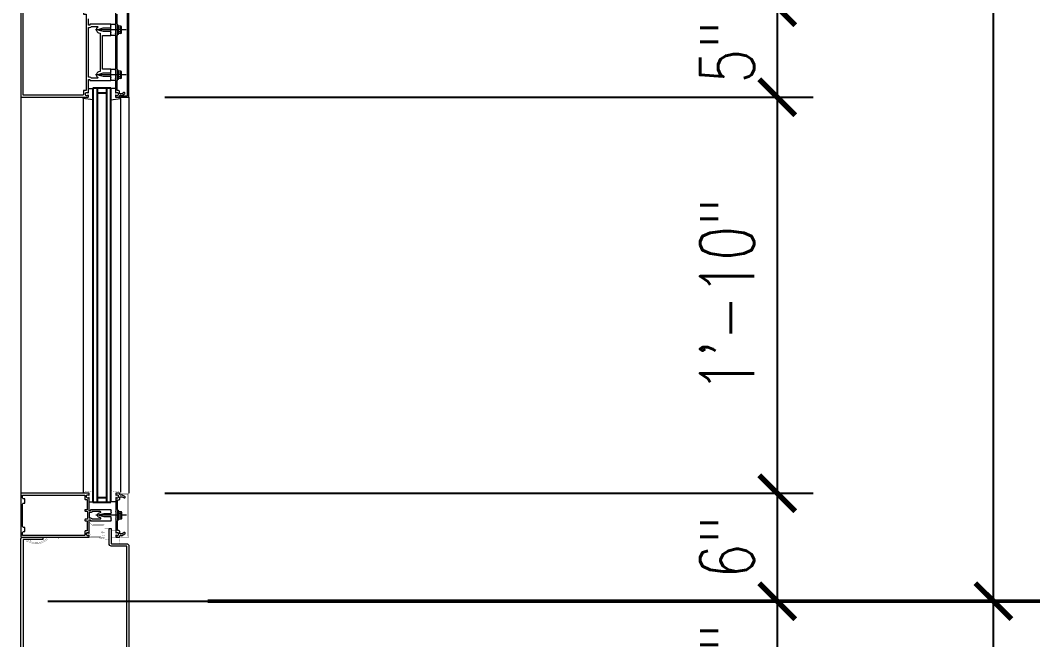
# Model space of a CAD drawing. Header units: inches. Extents: x 3850 to 5846, y -3 to 909.
# Drawn here: x 5740.9 to 5797.1, y 726.9 to 761.3 of the extents above; entities that cross this region are included whole.
import ezdxf

# ---------------------------------------------------------------- set-up
doc = ezdxf.new("R2010")
doc.units = ezdxf.units.IN
doc.header["$LTSCALE"] = 0.5
doc.header["$MEASUREMENT"] = 0
doc.layers.get('0').update_dxf_attribs({"lineweight": 18})
doc.layers.get('Defpoints').update_dxf_attribs({"color": 140, "lineweight": 18})
for name, color, linetype, lineweight in [('A-Anno-Dims', 211, 'Continuous', 18), ('A-Detl-Fine', 90, 'Continuous', 18), ('A-Detl-Medm', 31, 'Continuous', 25), ('A-Detl-Thin', 150, 'Continuous', 18), ('A-Detl-Wide', 213, 'Continuous', 50)]:
    doc.layers.add(name, color=color, linetype=linetype, lineweight=lineweight)
doc.styles.add('Arch-Dim', font='romans.shx', dxfattribs={"width": 0.75})
doc.dimstyles.new('Aec-Arch-I-96', dxfattribs={"dimscale": 96, "dimtxt": 0.09375, "dimasz": 0.0625, "dimexe": 0.0625, "dimexo": 0.0625, "dimgap": 0.03125, "dimtad": 1, "dimdec": 4, "dimzin": 3, "dimdsep": 46, "dimlunit": 4, "dimtxsty": 'Arch-Dim', "dimblk": 'ARCHTICK', "dimcen": 0.09375, "dimazin": 2, "dimtfac": 0.75, "dimtdec": 4, "dimtix": 1, "dimtmove": 2, "dimatfit": 2, "dimfxl": 1, "dimtolj": 1, "dimtzin": 0, "dimarcsym": 0})

# ---------------------------------------------------------------- blocks, each defined once
blk = doc.blocks.new('_ArchTick')
at = {"color": 0, "linetype": 'ByBlock', "const_width": 0.15}
blk.add_lwpolyline([(-0.5, -0.5), (0.5, 0.5)], dxfattribs=at)
blk = doc.blocks.new('*D239')
at = {"layer": 'A-Anno-Dims', "color": 0, "lineweight": -2, "transparency": 16777216}
for p, q in [((5748.92, 729.004), (5796.92, 729.004)), ((5794.92, 569.004), (5794.92, 729.004)), ((5748.92, 569.004), (5796.92, 569.004))]:
    blk.add_line(p, q, dxfattribs=at)
at = {"layer": 'Defpoints', "color": 0, "transparency": 16777216}
for p in [(5746.92, 729.004), (5794.92, 729.004), (5746.92, 569.004)]:
    blk.add_point(p, dxfattribs=at)
at = {"layer": 'A-Anno-Dims', "color": 0, "lineweight": -2, "transparency": 16777216, "xscale": 2, "yscale": 2, "zscale": 2}
for p, rotation in [((5794.92, 729.004), 90), ((5794.92, 569.004), 270)]:
    blk.add_blockref('_ArchTick', p, dxfattribs=dict(at, rotation=rotation))
at = {"layer": 'A-Anno-Dims', "color": 0, "transparency": 16777216, "insert": (5792.135, 649.004), "char_height": 3, "attachment_point": 5, "rotation": 90, "style": 'Arch-Dim'}
blk.add_mtext('\\A1;13\'-4"', dxfattribs=at)
blk = doc.blocks.new('*D240')
at = {"layer": 'A-Anno-Dims', "color": 0, "lineweight": -2, "transparency": 16777216}
for p, q in [((5748.92, 810.25), (5796.92, 810.25)), ((5794.92, 729.004), (5794.92, 810.25)), ((5748.92, 729.004), (5796.92, 729.004))]:
    blk.add_line(p, q, dxfattribs=at)
at = {"layer": 'Defpoints', "color": 0, "transparency": 16777216}
for p in [(5746.92, 810.25), (5794.92, 810.25), (5746.92, 729.004)]:
    blk.add_point(p, dxfattribs=at)
at = {"layer": 'A-Anno-Dims', "color": 0, "lineweight": -2, "transparency": 16777216, "xscale": 2, "yscale": 2, "zscale": 2}
for p, rotation in [((5794.92, 810.25), 90), ((5794.92, 729.004), 270)]:
    blk.add_blockref('_ArchTick', p, dxfattribs=dict(at, rotation=rotation))
at = {"layer": 'A-Anno-Dims', "color": 0, "transparency": 16777216, "insert": (5791.295, 769.627), "char_height": 3, "attachment_point": 5, "rotation": 90, "style": 'Arch-Dim'}
blk.add_mtext('\\A1;6\'-9{\\H0.750000x;\\S1/4;}"', dxfattribs=at)
blk = doc.blocks.new('*D241')
at = {"layer": 'A-Anno-Dims', "color": 0, "lineweight": -2, "transparency": 16777216}
for p, q in [((5748.92, 810.25), (5808.921, 810.25)), ((5806.921, 57), (5806.921, 810.25)), ((5748.92, 57), (5808.921, 57))]:
    blk.add_line(p, q, dxfattribs=at)
at = {"layer": 'Defpoints', "color": 0, "transparency": 16777216}
for p in [(5746.92, 810.25), (5806.921, 810.25), (5746.92, 57)]:
    blk.add_point(p, dxfattribs=at)
at = {"layer": 'A-Anno-Dims', "color": 0, "lineweight": -2, "transparency": 16777216, "xscale": 2, "yscale": 2, "zscale": 2}
for p, rotation in [((5806.921, 810.25), 90), ((5806.921, 57), 270)]:
    blk.add_blockref('_ArchTick', p, dxfattribs=dict(at, rotation=rotation))
at = {"layer": 'A-Anno-Dims', "color": 0, "transparency": 16777216, "insert": (5803.296, 433.625), "char_height": 3, "attachment_point": 5, "rotation": 90, "style": 'Arch-Dim'}
blk.add_mtext('\\A1;62\'-9{\\H0.750000x;\\S1/4;}"', dxfattribs=at)
blk = doc.blocks.new('*D243')
at = {"layer": 'A-Detl-Wide', "color": 0, "lineweight": -2, "transparency": 16777216}
for p, q in [((5748.92, 798.25), (5784.92, 798.25)), ((5782.92, 798.25), (5782.92, 762)), ((5748.92, 762), (5784.92, 762))]:
    blk.add_line(p, q, dxfattribs=at)
at = {"layer": 'Defpoints', "color": 0, "transparency": 16777216}
for p in [(5746.92, 798.25), (5746.92, 762), (5782.92, 762)]:
    blk.add_point(p, dxfattribs=at)
at = {"layer": 'A-Detl-Wide', "color": 0, "lineweight": -2, "transparency": 16777216, "xscale": 2, "yscale": 2, "zscale": 2}
for p, rotation in [((5782.92, 798.25), 90), ((5782.92, 762), 270)]:
    blk.add_blockref('_ArchTick', p, dxfattribs=dict(at, rotation=rotation))
at = {"layer": 'A-Detl-Wide', "color": 0, "transparency": 16777216, "insert": (5779.295, 780.125), "char_height": 3, "attachment_point": 5, "rotation": 90, "style": 'Arch-Dim'}
blk.add_mtext('\\A1;3\'-0{\\H0.750000x;\\S1/4;}"', dxfattribs=at)
blk = doc.blocks.new('*D244')
at = {"layer": 'A-Detl-Wide', "color": 0, "lineweight": -2, "transparency": 16777216}
for p, q in [((5782.92, 762), (5782.92, 764)), ((5748.92, 762), (5784.92, 762)), ((5782.92, 762), (5782.92, 757)), ((5748.92, 757), (5784.92, 757)), ((5782.92, 757), (5782.92, 755))]:
    blk.add_line(p, q, dxfattribs=at)
at = {"layer": 'Defpoints', "color": 0, "transparency": 16777216}
for p in [(5746.92, 762), (5746.92, 757), (5782.92, 757)]:
    blk.add_point(p, dxfattribs=at)
at = {"layer": 'A-Detl-Wide', "color": 0, "lineweight": -2, "transparency": 16777216, "xscale": 2, "yscale": 2, "zscale": 2}
for p, rotation in [((5782.92, 762), 270), ((5782.92, 757), 90)]:
    blk.add_blockref('_ArchTick', p, dxfattribs=dict(at, rotation=rotation))
at = {"layer": 'A-Detl-Wide', "color": 0, "transparency": 16777216, "insert": (5780.134, 759.5), "char_height": 3, "attachment_point": 5, "rotation": 90, "style": 'Arch-Dim'}
blk.add_mtext('\\A1;5"', dxfattribs=at)
blk = doc.blocks.new('*D245')
at = {"layer": 'A-Detl-Wide', "color": 0, "lineweight": -2, "transparency": 16777216}
for p, q in [((5748.92, 757), (5784.92, 757)), ((5782.92, 757), (5782.92, 735)), ((5748.92, 735), (5784.92, 735))]:
    blk.add_line(p, q, dxfattribs=at)
at = {"layer": 'Defpoints', "color": 0, "transparency": 16777216}
for p in [(5746.92, 757), (5746.92, 735), (5782.92, 735)]:
    blk.add_point(p, dxfattribs=at)
at = {"layer": 'A-Detl-Wide', "color": 0, "lineweight": -2, "transparency": 16777216, "xscale": 2, "yscale": 2, "zscale": 2}
for p, rotation in [((5782.92, 757), 90), ((5782.92, 735), 270)]:
    blk.add_blockref('_ArchTick', p, dxfattribs=dict(at, rotation=rotation))
at = {"layer": 'A-Detl-Wide', "color": 0, "transparency": 16777216, "insert": (5780.134, 746), "char_height": 3, "attachment_point": 5, "rotation": 90, "style": 'Arch-Dim'}
blk.add_mtext('\\A1;1\'-10"', dxfattribs=at)
blk = doc.blocks.new('*D246')
at = {"layer": 'A-Detl-Wide', "color": 0, "lineweight": -2, "transparency": 16777216}
for p, q in [((5748.92, 735), (5784.92, 735)), ((5782.92, 735), (5782.92, 729.003)), ((5742.419, 729.003), (5784.92, 729.003))]:
    blk.add_line(p, q, dxfattribs=at)
at = {"layer": 'Defpoints', "color": 0, "transparency": 16777216}
for p in [(5746.92, 735), (5740.419, 729.003), (5782.92, 729.003)]:
    blk.add_point(p, dxfattribs=at)
at = {"layer": 'A-Detl-Wide', "color": 0, "lineweight": -2, "transparency": 16777216, "xscale": 2, "yscale": 2, "zscale": 2}
for p, rotation in [((5782.92, 735), 90), ((5782.92, 729.003), 270)]:
    blk.add_blockref('_ArchTick', p, dxfattribs=dict(at, rotation=rotation))
at = {"layer": 'A-Detl-Wide', "color": 0, "transparency": 16777216, "insert": (5780.134, 732.001), "char_height": 3, "attachment_point": 5, "rotation": 90, "style": 'Arch-Dim'}
blk.add_mtext('\\A1;6"', dxfattribs=at)
blk = doc.blocks.new('*D247')
at = {"layer": 'A-Detl-Wide', "color": 0, "lineweight": -2, "transparency": 16777216}
for p, q in [((5742.419, 729.003), (5784.92, 729.003)), ((5782.92, 729.003), (5782.92, 723)), ((5748.92, 723), (5784.92, 723))]:
    blk.add_line(p, q, dxfattribs=at)
at = {"layer": 'Defpoints', "color": 0, "transparency": 16777216}
for p in [(5740.419, 729.003), (5746.92, 723), (5782.92, 723)]:
    blk.add_point(p, dxfattribs=at)
at = {"layer": 'A-Detl-Wide', "color": 0, "lineweight": -2, "transparency": 16777216, "xscale": 2, "yscale": 2, "zscale": 2}
for p, rotation in [((5782.92, 729.003), 90), ((5782.92, 723), 270)]:
    blk.add_blockref('_ArchTick', p, dxfattribs=dict(at, rotation=rotation))
at = {"layer": 'A-Detl-Wide', "color": 0, "transparency": 16777216, "insert": (5780.134, 726.001), "char_height": 3, "attachment_point": 5, "rotation": 90, "style": 'Arch-Dim'}
blk.add_mtext('\\A1;6"', dxfattribs=at)

msp = doc.modelspace()

# ---------------------------------------------------------------- linework, layer by layer
at = {"layer": 'A-Detl-Fine'}
for p, q in [((5746.76437, 760.74998), (5745.07056, 760.74998)), ((5746.33865, 760.99317), (5746.29865, 760.99317)), ((5746.29865, 760.49317), (5746.29865, 760.99317)), ((5746.33865, 760.49317), (5746.33865, 760.99317)), ((5746.47833, 760.94609), (5746.33865, 760.94609)), ((5746.47833, 760.84463), (5746.33865, 760.84463)), ((5746.48226, 760.55658), (5746.48226, 760.92977)), ((5746.50096, 760.92977), (5746.48226, 760.92977)), ((5746.51326, 760.59099), (5746.51326, 760.89536)), ((5746.33865, 760.49317), (5746.29865, 760.49317)), ((5746.47833, 760.64171), (5746.33865, 760.64171)), ((5746.47833, 760.54026), (5746.33865, 760.54026)), ((5746.50096, 760.55658), (5746.48226, 760.55658)), ((5746.33865, 758.49317), (5746.29865, 758.49317)), ((5746.29865, 757.99317), (5746.29865, 758.49317)), ((5746.33865, 757.99317), (5746.33865, 758.49317)), ((5746.47833, 758.44609), (5746.33865, 758.44609)), ((5746.50096, 758.42977), (5746.48226, 758.42977)), ((5746.48226, 758.05658), (5746.48226, 758.42977)), ((5746.76437, 758.24998), (5745.07056, 758.24998)), ((5746.33865, 757.99317), (5746.29865, 757.99317)), ((5746.47833, 758.34463), (5746.33865, 758.34463)), ((5746.47833, 758.14171), (5746.33865, 758.14171)), ((5746.47833, 758.04026), (5746.33865, 758.04026)), ((5746.50096, 758.05658), (5746.48226, 758.05658)), ((5746.51326, 758.09099), (5746.51326, 758.39536)), ((5744.67011, 757.47959), (5744.92011, 757.47959)), ((5746.16962, 757.47959), (5745.91962, 757.47959)), ((5744.38011, 756.93959), (5744.38011, 735.05899)), ((5746.45962, 756.93959), (5746.45962, 735.06047)), ((5744.72135, 734.53128), (5744.91986, 734.53128)), ((5746.18671, 734.53128), (5745.94239, 734.53128)), ((5746.78144, 733.77846), (5745.08763, 733.77846)), ((5746.35572, 734.02164), (5746.31572, 734.02164)), ((5746.31572, 733.52164), (5746.31572, 734.02164)), ((5746.35572, 733.52164), (5746.35572, 734.02164)), ((5746.4954, 733.97456), (5746.35572, 733.97456)), ((5746.4954, 733.87311), (5746.35572, 733.87311)), ((5746.49933, 733.58505), (5746.49933, 733.95824)), ((5746.51803, 733.95824), (5746.49933, 733.95824)), ((5746.53033, 733.61946), (5746.53033, 733.92384)), ((5746.35572, 733.52164), (5746.31572, 733.52164)), ((5746.4954, 733.67019), (5746.35572, 733.67019)), ((5746.4954, 733.56873), (5746.35572, 733.56873)), ((5746.51803, 733.58505), (5746.49933, 733.58505))]:
    msp.add_line(p, q, dxfattribs=at)
for points in [[(5746.16986, 760.43698), (5745.91986, 760.43698), (5745.91986, 761.06298), (5746.16986, 761.06298)], [(5746.16986, 757.93698), (5745.91986, 757.93698), (5745.91986, 758.56298), (5746.16986, 758.56298)]]:
    msp.add_lwpolyline(points, close=True, dxfattribs=at)
for points in [[(5744.92011, 756.86306), (5744.38011, 756.93959), (5744.38011, 756.99959), (5744.49574, 756.99959)], [(5745.91962, 756.86306), (5746.45962, 756.93959), (5746.45962, 756.99959), (5746.34399, 756.99959)]]:
    msp.add_lwpolyline(points, dxfattribs=at)
at = {"layer": 'A-Detl-Fine', "const_width": 0.01111}
for points in [[(5744.92011, 735.13377), (5744.3924, 735.05899)], [(5744.3924, 735.05899), (5744.3924, 735.00035)], [(5744.3924, 735.00035), (5744.50539, 735.00035)], [(5745.93191, 735.13525), (5746.45962, 735.06047)], [(5746.45962, 735.00184), (5746.34662, 735.00184)], [(5746.45962, 735.06047), (5746.45962, 735.00184)], [(5745.94264, 734.08433), (5746.18693, 734.08433)], [(5746.18693, 733.47259), (5745.94264, 733.47259)], [(5742.04939, 732.55692), (5742.03412, 732.55278), (5742.02325, 732.5419), (5742.01911, 732.52664)], [(5742.04939, 732.55692), (5742.99631, 732.55692)], [(5742.99631, 732.55692), (5742.99631, 732.45921)], [(5745.29302, 732.55655), (5745.40601, 732.55655)], [(5745.29302, 732.49791), (5745.29302, 732.55655)], [(5745.57641, 733.02561), (5745.82072, 733.02561)], [(5746.18718, 732.9091), (5745.94286, 732.9091)], [(5745.94286, 732.55731), (5746.18718, 732.55731)], [(5746.40817, 732.56448), (5746.39445, 732.50333), (5746.38622, 732.44097), (5746.38348, 732.378)], [(5741.24327, 732.3695), (5741.23186, 732.36332), (5741.22418, 732.35311), (5741.22137, 732.34038)], [(5741.22137, 732.34038), (5741.22552, 732.32511), (5741.2364, 732.31423), (5741.25167, 732.31008)], [(5741.24326, 732.3695), (5741.50824, 732.43529)], [(5741.25167, 732.31008), (5741.25375, 732.31016), (5741.25584, 732.31037), (5741.25783, 732.31068)], [(5741.33079, 732.3288), (5741.25786, 732.31072)], [(5741.3306, 732.32888), (5741.39029, 732.29255), (5741.45328, 732.26089), (5741.51898, 732.23422), (5741.58675, 732.2129), (5741.65599, 732.19725), (5741.72606, 732.18762), (5741.79636, 732.18433)], [(5741.42145, 732.34311), (5741.49043, 732.3089), (5741.56413, 732.28155), (5741.64083, 732.26148), (5741.71881, 732.24913), (5741.79636, 732.24491)], [(5741.51658, 732.41828), (5741.42239, 732.34302)], [(5741.51076, 732.43562), (5741.50992, 732.43558), (5741.50906, 732.43546), (5741.50824, 732.43529)], [(5741.52039, 732.42599), (5741.51908, 732.43085), (5741.51562, 732.43431), (5741.51076, 732.43562)], [(5741.5166, 732.41832), (5741.51864, 732.42044), (5741.51994, 732.42306), (5741.52039, 732.42599)], [(5741.79636, 732.24491), (5741.86039, 732.24774), (5741.92371, 732.25608), (5741.98596, 732.26974), (5742.04678, 732.28852), (5742.10581, 732.31224), (5742.1627, 732.34068), (5742.21709, 732.37366), (5742.26862, 732.41098), (5742.31694, 732.45243), (5742.36169, 732.49783)], [(5741.79636, 732.18433), (5741.85937, 732.18693), (5741.92203, 732.19459), (5741.98395, 732.20714), (5742.0448, 732.22437), (5742.10419, 732.24611), (5742.16177, 732.27217), (5742.21718, 732.30235), (5742.27006, 732.33647), (5742.32005, 732.37434), (5742.36677, 732.41577), (5742.40988, 732.46057)], [(5742.01909, 732.49634), (5742.01909, 732.52664)], [(5742.3619, 732.49634), (5742.01909, 732.49634)], [(5742.99631, 732.45921), (5742.40997, 732.45921)], [(5745.82072, 732.42313), (5745.29302, 732.49791)], [(5746.38348, 732.378), (5746.38622, 732.31503), (5746.39445, 732.25266), (5746.40817, 732.19152)]]:
    msp.add_lwpolyline(points, dxfattribs=at)
at = {"layer": 'A-Detl-Fine'}
for centre, radius, start, end in [((5746.45895, 760.89536), 0.05431, 290.9107, 69.0893), ((5746.34841, 760.74317), 0.16485, 322.0123, 37.9877), ((5746.45895, 760.59099), 0.05431, 290.9107, 69.0893), ((5746.45895, 758.39536), 0.05431, 290.9107, 69.0893), ((5746.34841, 758.24317), 0.16485, 322.0123, 37.9877), ((5746.45895, 758.09099), 0.05431, 290.9107, 69.0893), ((5746.47602, 733.92384), 0.05431, 290.9107, 69.0893), ((5746.36548, 733.77164), 0.16485, 322.0123, 37.9877), ((5746.47602, 733.61946), 0.05431, 290.9107, 69.0893)]:
    msp.add_arc(centre, radius, start, end, dxfattribs=at)
at = {"layer": 'A-Detl-Medm', "linetype": 'Continuous'}
for p, q in [((5744.91986, 757.49998), (5744.91986, 734.51137)), ((5745.16986, 757.49998), (5744.91986, 757.49998)), ((5745.66986, 757.49998), (5745.16986, 757.49998)), ((5745.16986, 734.51137), (5745.16986, 757.49998)), ((5745.66986, 757.49998), (5745.66986, 734.51137)), ((5745.91986, 757.49998), (5745.66986, 757.49998)), ((5745.91986, 734.51137), (5745.91986, 757.49998)), ((5745.16986, 757.24998), (5745.66986, 757.24998)), ((5744.91986, 734.51137), (5745.91986, 734.51137)), ((5745.16986, 734.75566), (5745.66986, 734.75566))]:
    msp.add_line(p, q, dxfattribs=at)
at = {"layer": 'A-Detl-Thin'}
for p, q in [((5740.91986, 756.99998), (5740.91971, 734.99998)), ((5746.91986, 756.99998), (5746.91986, 734.99998)), ((5744.70157, 734.99998), (5740.91971, 734.99998)), ((5740.91971, 734.99998), (5740.91971, 732.55692)), ((5741.01744, 734.7459), (5741.01744, 734.90225)), ((5741.01744, 734.90225), (5744.4475, 734.90225)), ((5744.4475, 734.90225), (5744.4475, 734.90223)), ((5744.4475, 734.90223), (5744.46229, 734.89822)), ((5744.46229, 734.89822), (5744.47279, 734.88771)), ((5744.47279, 734.88771), (5744.47679, 734.87294)), ((5744.47679, 734.87294), (5744.47681, 734.87294)), ((5744.47681, 734.87294), (5744.47681, 734.67261)), ((5744.57453, 734.78108), (5744.57453, 734.86706)), ((5744.57453, 734.86706), (5744.57455, 734.86706)), ((5744.57455, 734.86706), (5744.58123, 734.89171)), ((5744.58123, 734.89171), (5744.59874, 734.90922)), ((5744.59874, 734.90922), (5744.62339, 734.9159)), ((5744.62339, 734.9159), (5744.62339, 734.91594)), ((5744.62339, 734.91594), (5744.63366, 734.91594)), ((5744.63366, 734.91594), (5744.63368, 734.91592)), ((5744.63368, 734.91592), (5744.6566, 734.91287)), ((5744.6566, 734.91287), (5744.67776, 734.90405)), ((5744.67776, 734.90405), (5744.69607, 734.88994)), ((5744.69607, 734.88994), (5744.69607, 734.89)), ((5744.69607, 734.89), (5744.70665, 734.88564)), ((5744.70157, 734.99994), (5744.70157, 734.99998)), ((5744.71142, 734.99728), (5744.70157, 734.99994)), ((5744.70665, 734.88564), (5744.71665, 734.88976)), ((5744.71843, 734.99028), (5744.71142, 734.99728)), ((5744.71665, 734.88976), (5744.72108, 734.9003)), ((5744.72108, 734.98043), (5744.71843, 734.99028)), ((5744.72112, 734.98043), (5744.72108, 734.98043)), ((5744.72108, 734.9003), (5744.72112, 734.9003)), ((5744.72112, 734.9003), (5744.72112, 734.98043)), ((5741.01746, 734.7459), (5741.01744, 734.7459)), ((5741.01744, 733.15791), (5741.01744, 734.39899)), ((5741.01744, 734.39899), (5741.01748, 734.39899)), ((5741.02548, 734.71633), (5741.01746, 734.7459)), ((5741.01748, 734.39899), (5741.02549, 734.42856)), ((5741.04651, 734.69531), (5741.02548, 734.71633)), ((5741.02549, 734.42856), (5741.04651, 734.44958)), ((5741.07608, 734.6873), (5741.04651, 734.69531)), ((5741.04651, 734.44958), (5741.07608, 734.45759)), ((5741.07608, 734.68726), (5741.07608, 734.6873)), ((5741.13471, 734.68726), (5741.07608, 734.68726)), ((5741.07608, 734.45759), (5741.07608, 734.45761)), ((5741.07608, 734.45761), (5741.13471, 734.45761)), ((5741.13471, 734.45761), (5741.13471, 734.68726)), ((5744.47681, 734.67261), (5744.47682, 734.67261)), ((5744.47682, 734.67261), (5744.47949, 734.66276)), ((5744.47949, 734.66276), (5744.4865, 734.65576)), ((5744.4865, 734.65576), (5744.49635, 734.65309)), ((5744.49635, 734.65309), (5744.49635, 734.65307)), ((5744.49635, 734.65307), (5744.59896, 734.65307)), ((5744.57455, 734.78108), (5744.57453, 734.78108)), ((5744.58123, 734.75644), (5744.57455, 734.78108)), ((5744.59874, 734.73892), (5744.58123, 734.75644)), ((5744.62339, 734.73224), (5744.59874, 734.73892)), ((5744.59896, 734.65307), (5744.59896, 734.08433)), ((5744.62339, 734.73222), (5744.62339, 734.73224)), ((5744.63366, 734.73222), (5744.62339, 734.73222)), ((5744.65656, 734.73528), (5744.63366, 734.73224)), ((5744.63366, 734.73224), (5744.63366, 734.73222)), ((5744.67772, 734.74408), (5744.65656, 734.73528)), ((5744.69604, 734.75818), (5744.67772, 734.74408)), ((5744.69607, 734.75815), (5744.69604, 734.75818)), ((5744.70665, 734.76251), (5744.69607, 734.75815)), ((5744.70646, 734.38921), (5744.72112, 734.40387)), ((5744.72112, 734.37456), (5744.70646, 734.38921)), ((5744.71665, 734.75838), (5744.70665, 734.76251)), ((5744.72108, 734.74784), (5744.71665, 734.75838)), ((5744.72112, 734.74784), (5744.72108, 734.74784)), ((5744.72112, 734.40387), (5744.72112, 734.74784)), ((5744.72112, 734.03545), (5744.72112, 734.37456)), ((5744.47682, 734.06478), (5744.47681, 734.06478)), ((5744.47681, 734.06478), (5744.47681, 734.02569)), ((5744.47681, 734.02569), (5744.47682, 734.02569)), ((5744.47949, 734.07463), (5744.47682, 734.06478)), ((5744.47682, 734.02569), (5744.47949, 734.01584)), ((5744.4865, 734.08164), (5744.47949, 734.07463)), ((5744.47949, 734.01584), (5744.4865, 734.00883)), ((5744.49635, 734.08431), (5744.4865, 734.08164)), ((5744.4865, 734.00883), (5744.49635, 734.00616)), ((5744.59896, 734.08433), (5744.49635, 734.08433)), ((5744.49635, 734.08433), (5744.49635, 734.08431)), ((5744.49635, 734.00616), (5744.49635, 734.00614)), ((5744.49635, 734.00614), (5744.62339, 734.00614)), ((5744.62339, 734.00614), (5744.62339, 733.55075)), ((5744.72246, 734.03053), (5744.72112, 734.03545)), ((5744.78561, 733.92796), (5744.72112, 733.92796)), ((5744.72112, 733.92796), (5744.72112, 733.62894)), ((5744.72596, 734.02703), (5744.72246, 734.03053)), ((5744.73088, 734.02569), (5744.72596, 734.02703)), ((5744.78561, 734.02569), (5744.73088, 734.02569)), ((5744.82427, 733.93519), (5744.78559, 733.92798)), ((5744.78559, 733.92798), (5744.78561, 733.92796)), ((5744.79053, 734.02704), (5744.78561, 734.02571)), ((5744.78561, 734.02571), (5744.78561, 734.02569)), ((5744.79403, 734.03053), (5744.79053, 734.02704)), ((5744.79536, 734.03545), (5744.79403, 734.03053)), ((5744.79538, 734.03545), (5744.79536, 734.03545)), ((5744.79539, 734.07455), (5744.79538, 734.07455)), ((5744.79538, 734.07455), (5744.79538, 734.03545)), ((5744.79673, 734.07947), (5744.79539, 734.07455)), ((5744.80023, 734.08298), (5744.79673, 734.07947)), ((5744.80516, 734.08431), (5744.80023, 734.08298)), ((5745.94264, 734.08433), (5744.80516, 734.08433)), ((5744.80516, 734.08433), (5744.80516, 734.08431)), ((5744.85731, 733.9554), (5744.82427, 733.93519)), ((5744.88134, 733.98658), (5744.85731, 733.9554)), ((5744.88136, 733.9866), (5744.88134, 733.98658)), ((5745.3343, 733.9866), (5744.88136, 733.9866)), ((5745.18255, 733.80329), (5745.19946, 733.85018)), ((5745.18255, 733.75362), (5745.18255, 733.80329)), ((5745.19946, 733.70673), (5745.18255, 733.75362)), ((5745.19946, 733.85018), (5745.23328, 733.88875)), ((5745.23328, 733.66817), (5745.19946, 733.70673)), ((5745.23328, 733.88875), (5745.284, 733.91344)), ((5745.28161, 733.79552), (5745.30929, 733.81905)), ((5745.28161, 733.7614), (5745.28161, 733.79552)), ((5745.30929, 733.73787), (5745.28161, 733.7614)), ((5745.28399, 733.91344), (5745.34188, 733.92897)), ((5745.284, 733.91344), (5745.28399, 733.91344)), ((5745.30929, 733.81906), (5745.52243, 733.87617)), ((5745.30929, 733.81905), (5745.30929, 733.81906)), ((5745.30929, 733.73783), (5745.30929, 733.73787)), ((5745.52243, 733.68073), (5745.30929, 733.73783)), ((5745.3343, 733.98658), (5745.3343, 733.9866)), ((5745.35885, 733.97362), (5745.3343, 733.98658)), ((5745.34188, 733.92899), (5745.36224, 733.94785)), ((5745.34188, 733.92897), (5745.34188, 733.92899)), ((5745.36224, 733.94785), (5745.35885, 733.97362)), ((5745.52243, 733.87617), (5745.94264, 733.87617)), ((5745.94264, 733.68073), (5745.52243, 733.68073)), ((5745.94264, 734.04524), (5745.94264, 734.08433)), ((5745.9573, 734.03057), (5745.94264, 734.04524)), ((5745.94264, 734.01591), (5745.9573, 734.03057)), ((5745.94264, 733.94457), (5745.94264, 734.01591)), ((5745.9573, 733.92993), (5745.94264, 733.94457)), ((5745.94264, 733.91526), (5745.9573, 733.92993)), ((5745.94264, 733.87617), (5745.94264, 733.91526)), ((5745.94264, 733.64164), (5745.94264, 733.68073)), ((5741.01746, 733.15791), (5741.01744, 733.15791)), ((5741.02548, 733.12834), (5741.01746, 733.15791)), ((5741.04651, 733.10732), (5741.02548, 733.12834)), ((5744.47682, 733.5312), (5744.47681, 733.5312)), ((5744.47681, 733.5312), (5744.47681, 733.49213)), ((5744.47681, 733.49213), (5744.47682, 733.49213)), ((5744.47949, 733.54106), (5744.47682, 733.5312)), ((5744.47682, 733.49213), (5744.47949, 733.48228)), ((5744.4865, 733.54806), (5744.47949, 733.54106)), ((5744.47949, 733.48228), (5744.4865, 733.47527)), ((5744.49635, 733.55073), (5744.4865, 733.54806)), ((5744.4865, 733.47527), (5744.49635, 733.47261)), ((5744.62339, 733.55075), (5744.49635, 733.55075)), ((5744.49635, 733.55075), (5744.49635, 733.55073)), ((5744.49635, 733.47261), (5744.49635, 733.47259)), ((5744.49635, 733.47259), (5744.59896, 733.47259)), ((5744.59896, 733.47259), (5744.59896, 732.90385)), ((5744.70646, 733.16769), (5744.72112, 733.18235)), ((5744.72112, 733.15302), (5744.70646, 733.16769)), ((5744.72112, 733.62894), (5744.78561, 733.62894)), ((5744.72112, 733.52144), (5744.72246, 733.52636)), ((5744.72112, 733.18235), (5744.72112, 733.52144)), ((5744.72112, 732.80906), (5744.72112, 733.15302)), ((5744.72246, 733.52636), (5744.72596, 733.52986)), ((5744.72596, 733.52986), (5744.73088, 733.53119)), ((5744.73088, 733.53119), (5744.73088, 733.5312)), ((5744.73088, 733.5312), (5744.78561, 733.5312)), ((5744.78561, 733.62894), (5744.78565, 733.62892)), ((5744.78561, 733.5312), (5744.78561, 733.53119)), ((5744.78561, 733.53119), (5744.79053, 733.52986)), ((5744.78565, 733.62892), (5744.82433, 733.62169)), ((5744.79053, 733.52986), (5744.79403, 733.52636)), ((5744.79403, 733.52636), (5744.79536, 733.52144)), ((5744.79536, 733.52144), (5744.79538, 733.52144)), ((5744.79538, 733.52144), (5744.79538, 733.48235)), ((5744.79538, 733.48235), (5744.79539, 733.48235)), ((5744.79539, 733.48235), (5744.79673, 733.47743)), ((5744.79673, 733.47743), (5744.80023, 733.47392)), ((5744.80023, 733.47392), (5744.80516, 733.47259)), ((5744.80516, 733.47259), (5745.94264, 733.47259)), ((5744.82433, 733.62169), (5744.85736, 733.60145)), ((5744.85736, 733.60145), (5744.88136, 733.57026)), ((5744.88136, 733.5703), (5745.3343, 733.5703)), ((5744.88136, 733.57026), (5744.88136, 733.5703)), ((5745.284, 733.64347), (5745.23328, 733.66817)), ((5745.28399, 733.64345), (5745.284, 733.64347)), ((5745.34188, 733.62794), (5745.28399, 733.64345)), ((5745.3343, 733.57033), (5745.35885, 733.58328)), ((5745.3343, 733.5703), (5745.3343, 733.57033)), ((5745.34189, 733.62793), (5745.34188, 733.62794)), ((5745.36225, 733.60905), (5745.34189, 733.62793)), ((5745.35885, 733.58328), (5745.36225, 733.60905)), ((5745.9573, 733.62697), (5745.94264, 733.64164)), ((5745.94264, 733.61233), (5745.9573, 733.62697)), ((5745.94264, 733.54099), (5745.94264, 733.61233)), ((5745.9573, 733.52632), (5745.94264, 733.54099)), ((5745.94264, 733.51166), (5745.9573, 733.52632)), ((5745.94264, 733.47259), (5745.94264, 733.51166)), ((5740.91971, 732.55692), (5744.70157, 732.55692)), ((5741.01744, 732.65465), (5741.01744, 732.811)), ((5741.01744, 732.811), (5741.01748, 732.811)), ((5744.4475, 732.65465), (5741.01744, 732.65465)), ((5741.01748, 732.811), (5741.02549, 732.84057)), ((5741.02549, 732.84057), (5741.04651, 732.86159)), ((5741.07608, 733.09931), (5741.04651, 733.10732)), ((5741.04651, 732.86159), (5741.07608, 732.8696)), ((5741.07608, 733.09929), (5741.07608, 733.09931)), ((5741.13471, 733.09929), (5741.07608, 733.09929)), ((5741.07608, 732.8696), (5741.07608, 732.86964)), ((5741.07608, 732.86964), (5741.13471, 732.86964)), ((5741.13471, 732.86964), (5741.13471, 733.09929)), ((5744.46227, 732.65867), (5744.4475, 732.65467)), ((5744.4475, 732.65467), (5744.4475, 732.65465)), ((5744.47278, 732.66917), (5744.46227, 732.65867)), ((5744.47679, 732.68396), (5744.47278, 732.66917)), ((5744.47681, 732.68396), (5744.47679, 732.68396)), ((5744.47682, 732.8843), (5744.47681, 732.8843)), ((5744.47681, 732.8843), (5744.47681, 732.68396)), ((5744.47949, 732.89415), (5744.47682, 732.8843)), ((5744.4865, 732.90116), (5744.47949, 732.89415)), ((5744.49635, 732.90383), (5744.4865, 732.90116)), ((5744.59896, 732.90385), (5744.49635, 732.90385)), ((5744.49635, 732.90385), (5744.49635, 732.90383)), ((5744.57453, 732.68983), (5744.57453, 732.77581)), ((5744.57453, 732.77581), (5744.57455, 732.77581)), ((5744.57455, 732.68983), (5744.57453, 732.68983)), ((5744.57455, 732.77581), (5744.58123, 732.80046)), ((5744.58123, 732.66519), (5744.57455, 732.68983)), ((5744.58123, 732.80046), (5744.59874, 732.81798)), ((5744.59874, 732.64767), (5744.58123, 732.66519)), ((5744.59874, 732.81798), (5744.62339, 732.82465)), ((5744.62339, 732.641), (5744.59874, 732.64767)), ((5744.62339, 732.82465), (5744.62339, 732.82469)), ((5744.62339, 732.82469), (5744.63366, 732.82469)), ((5744.62339, 732.64096), (5744.62339, 732.641)), ((5744.63366, 732.64096), (5744.62339, 732.64096)), ((5744.63366, 732.82469), (5744.63368, 732.82465)), ((5744.65656, 732.64401), (5744.63366, 732.64098)), ((5744.63366, 732.64098), (5744.63366, 732.64096)), ((5744.63368, 732.82465), (5744.6566, 732.8216)), ((5744.67772, 732.65281), (5744.65656, 732.64401)), ((5744.6566, 732.8216), (5744.67776, 732.81279)), ((5744.69604, 732.66692), (5744.67772, 732.65281)), ((5744.67776, 732.81279), (5744.69607, 732.79867)), ((5744.69607, 732.6669), (5744.69604, 732.66692)), ((5744.69607, 732.79867), (5744.69607, 732.79875)), ((5744.69607, 732.79875), (5744.70665, 732.7944)), ((5744.70665, 732.67126), (5744.69607, 732.6669)), ((5744.70157, 732.55696), (5744.71142, 732.55961)), ((5744.70157, 732.55692), (5744.70157, 732.55696)), ((5744.70665, 732.7944), (5744.71665, 732.79852)), ((5744.71665, 732.66713), (5744.70665, 732.67126)), ((5744.71142, 732.55961), (5744.71843, 732.56662)), ((5744.71665, 732.79852), (5744.72108, 732.80906)), ((5744.72108, 732.65659), (5744.71665, 732.66713)), ((5744.71843, 732.56662), (5744.72108, 732.57647)), ((5744.72108, 732.80906), (5744.72112, 732.80906)), ((5744.72112, 732.65659), (5744.72108, 732.65659)), ((5744.72108, 732.57647), (5744.72112, 732.57647)), ((5744.72112, 732.57647), (5744.72112, 732.65659))]:
    msp.add_line(p, q, dxfattribs=at)
for points in [[(5740.91986, 761.99998), (5740.91986, 756.99998), (5744.64986, 756.99998, 0.41421356), (5744.66986, 757.01998), (5744.66986, 757.10198, 0.6693765), (5744.64422, 757.11255, -0.19977293), (5744.58037, 757.08598), (5744.56986, 757.08598, -0.41421356), (5744.51986, 757.13598), (5744.51986, 757.22398, -0.41421356), (5744.56986, 757.27398), (5744.58037, 757.27398, -0.19977293), (5744.64422, 757.24741, 0.6693765), (5744.66986, 757.25798), (5744.66986, 757.60998), (5744.65486, 757.62498), (5744.66986, 757.63998), (5744.66986, 757.98698, -0.41421356), (5744.67986, 757.99698), (5744.73586, 757.99698, -0.41421356), (5744.74586, 757.98698), (5744.74586, 757.94698, 0.41421356), (5744.75586, 757.93698), (5745.91986, 757.93698), (5745.91986, 757.97698), (5745.93486, 757.99198), (5745.91986, 758.00698), (5745.91986, 758.07998), (5745.93486, 758.09498), (5745.91986, 758.10998), (5745.91986, 758.14998), (5745.48986, 758.14998), (5745.27175, 758.20842, -0.76732699), (5745.27175, 758.29154), (5745.48986, 758.34998), (5745.91986, 758.34998), (5745.91986, 758.38998), (5745.93486, 758.40498), (5745.91986, 758.41998), (5745.91986, 758.49298), (5745.93486, 758.50798), (5745.91986, 758.52298), (5745.91986, 758.56298), (5745.45234, 758.56298), (5745.45234, 760.43698), (5745.91986, 760.43698), (5745.91986, 760.47698), (5745.93486, 760.49198), (5745.91986, 760.50698), (5745.91986, 760.57998), (5745.93486, 760.59498), (5745.91986, 760.60998), (5745.91986, 760.64998), (5745.48986, 760.64998), (5745.27175, 760.70842, -0.76732699), (5745.27175, 760.79154), (5745.48986, 760.84998), (5745.91986, 760.84998), (5745.91986, 760.88998), (5745.93486, 760.90498), (5745.91986, 760.91998), (5745.91986, 760.99298), (5745.93486, 761.00798), (5745.91986, 761.02298), (5745.91986, 761.06298), (5744.75586, 761.06298, 0.41421356), (5744.74586, 761.05298), (5744.74586, 761.01298, -0.41421356), (5744.73586, 761.00298), (5744.67986, 761.00298, -0.41421356), (5744.66986, 761.01298), (5744.66986, 761.35998)], [(5746.16986, 761.74198), (5746.16986, 760.97498), (5746.15486, 760.95998), (5746.16986, 760.94498), (5746.16986, 760.55498), (5746.15486, 760.53998), (5746.16986, 760.52498), (5746.16986, 758.47498), (5746.15486, 758.45998), (5746.16986, 758.44498), (5746.16986, 758.05498), (5746.15486, 758.03998), (5746.16986, 758.02498), (5746.16986, 757.25798, 0.6693765), (5746.1955, 757.24741, -0.19977293), (5746.25935, 757.27398), (5746.26986, 757.27398, -0.41421356), (5746.31986, 757.22398), (5746.31986, 757.13598, -0.41421356), (5746.26986, 757.08598), (5746.25935, 757.08598, -0.19977293), (5746.1955, 757.11255, 0.6693765), (5746.16986, 757.10198), (5746.16986, 757.01998, 0.41421356), (5746.18986, 756.99998), (5746.37586, 756.99998, 0.41421356), (5746.40586, 757.02998), (5746.40586, 757.06998, -0.84909046), (5746.50323, 757.08598), (5746.68586, 757.19142, 1), (5746.64586, 757.2607), (5746.54069, 757.19998), (5746.40586, 757.19998), (5746.40586, 757.31398, 0.41421356), (5746.34586, 757.37398), (5746.26986, 757.37398), (5746.26986, 757.92498), (5746.29486, 757.94998), (5746.29486, 758.23498), (5746.27986, 758.24998), (5746.29486, 758.26498), (5746.29486, 758.54998), (5746.26986, 758.57498), (5746.26986, 760.42498), (5746.29486, 760.44998), (5746.29486, 760.73498), (5746.27986, 760.74998), (5746.29486, 760.76498), (5746.29486, 761.04998), (5746.26986, 761.07498), (5746.26986, 761.62598)]]:
    msp.add_lwpolyline(points, format="xyb", dxfattribs=at)
for points in [[(5744.41486, 757.37998, 0.41421356), (5744.39486, 757.35998), (5744.39486, 757.15498, -0.41421356), (5744.36486, 757.12498), (5741.04486, 757.12498), (5741.04486, 761.87498), (5744.36486, 761.87498, -0.41421356), (5744.39486, 761.84498), (5744.39486, 761.63998, 0.41421356), (5744.41486, 761.61998), (5744.54486, 761.61998), (5744.54486, 757.37998)], [(5746.49586, 761.93798), (5746.81986, 761.93798), (5746.81986, 757.06198), (5746.49586, 757.06198), (5746.49586, 757.07998, 1), (5746.41586, 757.07998), (5746.41586, 757.05998, 0.41421356), (5746.47586, 756.99998), (5746.91986, 756.99998), (5746.91986, 761.99998), (5746.47586, 761.99998, 0.41421356), (5746.41586, 761.93998), (5746.41586, 761.91998, 1), (5746.49586, 761.91998)], [(5745.3051, 758.42988), (5745.2394, 758.41228, 0.62443753), (5745.1816, 758.11592, -0.7194255), (5745.16351, 758.06198), (5744.84811, 758.06198, 0.25049165), (5744.73586, 758.12198), (5744.66986, 758.12198), (5744.66986, 760.87798), (5744.73586, 760.87798, 0.25049165), (5744.84811, 760.93798), (5745.16351, 760.93798, -0.7194255), (5745.1816, 760.88404, 0.62443753), (5745.2394, 760.58768), (5745.3051, 760.57008, -0.33945426), (5745.32734, 760.5411), (5745.32734, 758.45886, -0.33945426)], [(5741.04471, 725.44304, -0.41421356), (5740.91971, 725.56804), (5740.91971, 732.43192, -0.41421356), (5741.04471, 732.55692), (5742.13562, 732.55692), (5742.13562, 732.43476), (5741.05749, 732.43476, 0.41421356), (5741.04187, 732.41914), (5741.04187, 725.58082, 0.41421356), (5741.05749, 725.5652), (5742.13562, 725.5652), (5742.13562, 725.44304)], [(5746.91984, 732.06547), (5746.91984, 725.93449, -0.41421356), (5746.79484, 725.80949), (5745.95826, 725.80949, 0.41421356), (5745.94264, 725.79387), (5745.94264, 724.95443), (5745.82048, 724.95443), (5745.82048, 725.80665, -0.41421356), (5745.94548, 725.93165), (5746.78206, 725.93165, 0.41421356), (5746.79768, 725.94728), (5746.79768, 732.05269, 0.41421356), (5746.78206, 732.06831), (5745.94548, 732.06831, -0.41421356), (5745.82048, 732.19331), (5745.82048, 733.04553), (5745.94264, 733.04553), (5745.94264, 732.20609, 0.41421356), (5745.95826, 732.19047), (5746.79484, 732.19047, -0.41421356)]]:
    msp.add_lwpolyline(points, format="xyb", close=True, dxfattribs=at)
msp.add_lwpolyline([(5746.25149, 732.82161), (5746.2744, 732.82465), (5746.2744, 732.82469), (5746.28466, 732.82469), (5746.28466, 732.82465), (5746.30932, 732.81797), (5746.32684, 732.80045), (5746.3335, 732.77581), (5746.33352, 732.77581), (5746.33352, 732.68983), (5746.3335, 732.68983), (5746.32683, 732.66518), (5746.30931, 732.64766), (5746.28466, 732.64098), (5746.28466, 732.64096), (5746.2744, 732.64096), (5746.2744, 732.64098), (5746.25148, 732.64402), (5746.23032, 732.65283), (5746.21201, 732.66694), (5746.21198, 732.6669), (5746.2014, 732.67127), (5746.1914, 732.66714), (5746.18697, 732.65659), (5746.18693, 732.65659), (5746.18693, 732.57647), (5746.18697, 732.57647), (5746.18963, 732.56662), (5746.19663, 732.55961), (5746.20648, 732.55696), (5746.20648, 732.55692), (5746.38825, 732.55692), (5746.38825, 732.55696), (5746.40304, 732.56095), (5746.41355, 732.57146), (5746.41754, 732.58625), (5746.41756, 732.58625), (5746.41756, 732.62532), (5746.41759, 732.62532), (5746.43833, 732.66559), (5746.48018, 732.67247), (5746.5127, 732.64094), (5746.51272, 732.64096), (5746.69118, 732.744), (5746.69116, 732.74402), (5746.70558, 732.75849), (5746.71071, 732.77764), (5746.70547, 732.79738), (5746.691, 732.81179), (5746.67185, 732.81693), (5746.65211, 732.81169), (5746.65209, 732.81171), (5746.54931, 732.75236), (5746.41756, 732.75236), (5746.41756, 732.86376), (5746.41754, 732.86374), (5746.40957, 732.89333), (5746.38855, 732.91437), (5746.35896, 732.92237), (5746.35894, 732.9224), (5746.28466, 732.9224), (5746.28466, 733.46086), (5746.30909, 733.48529), (5746.30909, 733.7638), (5746.29443, 733.77846), (5746.30909, 733.7931), (5746.30909, 734.07161), (5746.28466, 734.09604), (5746.28466, 734.6345), (5746.35894, 734.6345), (5746.35894, 734.63452), (5746.38852, 734.64251), (5746.40955, 734.66354), (5746.41754, 734.69311), (5746.41756, 734.69313), (5746.41756, 734.80454), (5746.54931, 734.80454), (5746.65209, 734.74518), (5746.65211, 734.7452), (5746.67185, 734.73996), (5746.69099, 734.74509), (5746.70545, 734.75952), (5746.71071, 734.77925), (5746.70559, 734.79839), (5746.69118, 734.81286), (5746.69118, 734.8129), (5746.51272, 734.91594), (5746.5127, 734.91594), (5746.48016, 734.88443), (5746.43832, 734.89131), (5746.41759, 734.93157), (5746.41756, 734.93157), (5746.41756, 734.97067), (5746.41754, 734.97067), (5746.41356, 734.98545), (5746.40305, 734.99596), (5746.38825, 734.99996), (5746.38825, 734.99998), (5746.20648, 734.99998), (5746.20648, 734.99994), (5746.19663, 734.99728), (5746.18963, 734.99028), (5746.18697, 734.98043), (5746.18693, 734.98043), (5746.18693, 734.9003), (5746.18697, 734.9003), (5746.1914, 734.88976), (5746.2014, 734.88564), (5746.21198, 734.89), (5746.21201, 734.88996), (5746.23033, 734.90407), (5746.25149, 734.91288), (5746.2744, 734.91592), (5746.2744, 734.91594), (5746.28466, 734.91594), (5746.28466, 734.9159), (5746.30932, 734.90922), (5746.32684, 734.8917), (5746.3335, 734.86706), (5746.33352, 734.86706), (5746.33352, 734.78108), (5746.3335, 734.78108), (5746.32683, 734.75643), (5746.30931, 734.73891), (5746.28466, 734.73222), (5746.2744, 734.73222), (5746.2744, 734.73224), (5746.25148, 734.73528), (5746.23032, 734.74409), (5746.21201, 734.7582), (5746.21198, 734.75815), (5746.2014, 734.76251), (5746.1914, 734.75839), (5746.18697, 734.74784), (5746.18693, 734.74784), (5746.18693, 733.99833), (5746.17229, 733.98366), (5746.18693, 733.96902), (5746.18693, 733.5879), (5746.17229, 733.57324), (5746.18693, 733.55857), (5746.18693, 732.80906), (5746.18697, 732.80906), (5746.1914, 732.79852), (5746.2014, 732.7944), (5746.21198, 732.79875), (5746.21201, 732.79869), (5746.23033, 732.81281)], close=True, dxfattribs=at)
at = {"layer": 'A-Detl-Thin', "const_width": 0.01111}
for points in [[(5746.86122, 732.6058), (5746.5055, 732.6058), (5746.5055, 732.63511), (5746.50549, 732.63511), (5746.50017, 732.65482), (5746.48616, 732.66883), (5746.46643, 732.67416), (5746.44672, 732.66885), (5746.4327, 732.65483), (5746.42738, 732.63511), (5746.42734, 732.63511), (5746.42734, 732.61556), (5746.42738, 732.61556), (5746.43536, 732.58598), (5746.45639, 732.56494), (5746.48598, 732.55694), (5746.48598, 732.55692), (5746.91986, 732.55692), (5746.91986, 734.99998), (5746.48598, 734.99998), (5746.48598, 734.99996), (5746.45639, 734.99196), (5746.43536, 734.97092), (5746.42738, 734.94134), (5746.42734, 734.94134), (5746.42734, 734.92179), (5746.42736, 734.92179), (5746.4327, 734.90208), (5746.44672, 734.88806), (5746.46643, 734.88274), (5746.48615, 734.88805), (5746.50016, 734.90207), (5746.50549, 734.92179), (5746.5055, 734.92179), (5746.5055, 734.95112), (5746.86122, 734.95112)], [(5744.72112, 732.69081), (5744.67224, 732.69081), (5744.67224, 732.67126), (5744.67223, 732.67126), (5744.66807, 732.661), (5744.65853, 732.65663), (5744.64804, 732.66018), (5744.64802, 732.66017), (5744.60424, 732.69791), (5744.60426, 732.69793), (5744.59405, 732.71916), (5744.60179, 732.74), (5744.62339, 732.74941), (5744.62339, 732.74944), (5744.72112, 732.74944), (5744.72114, 732.74941), (5744.75072, 732.74138), (5744.77173, 732.72036), (5744.77972, 732.69079), (5744.77974, 732.69081), (5744.77974, 732.61556), (5745.37096, 732.61556), (5745.37096, 732.77581), (5745.37098, 732.77581), (5745.38567, 732.83005), (5745.42422, 732.8686), (5745.47846, 732.88329), (5745.47846, 732.88331), (5745.51755, 732.88331), (5745.51755, 733.22339), (5744.90972, 733.22339), (5744.90972, 733.22341), (5744.89451, 733.22543), (5744.88045, 733.23125), (5744.86827, 733.24058), (5744.86825, 733.24056), (5744.74611, 733.36272), (5744.73678, 733.37491), (5744.73096, 733.38896), (5744.72896, 733.40417), (5744.72892, 733.40417), (5744.72892, 733.51166), (5744.72894, 733.51166), (5744.73161, 733.52151), (5744.73862, 733.52851), (5744.74846, 733.53117), (5744.74846, 733.5312), (5744.76801, 733.5312), (5744.76801, 733.53117), (5744.77786, 733.52851), (5744.78486, 733.52151), (5744.78752, 733.51166), (5744.78756, 733.51166), (5744.78756, 733.40417), (5744.90972, 733.28203), (5745.51755, 733.28203), (5745.51757, 733.28199), (5745.54714, 733.27397), (5745.56815, 733.25294), (5745.57614, 733.22337), (5745.57618, 733.22339), (5745.57618, 732.80906), (5745.57614, 732.80906), (5745.57171, 732.79852), (5745.56172, 732.7944), (5745.55114, 732.79875), (5745.55114, 732.79867), (5745.53284, 732.81281), (5745.51167, 732.82163), (5745.48874, 732.82465), (5745.48872, 732.82469), (5745.47846, 732.82469), (5745.47846, 732.82467), (5745.4538, 732.81801), (5745.43627, 732.80047), (5745.42962, 732.77581), (5745.4296, 732.77581), (5745.4296, 732.68983), (5745.42962, 732.68983), (5745.43627, 732.66518), (5745.4538, 732.64764), (5745.47846, 732.64098), (5745.47846, 732.64096), (5745.48872, 732.64096), (5745.48872, 732.64098), (5745.51162, 732.64399), (5745.53278, 732.65279), (5745.55108, 732.6669), (5745.55114, 732.6669), (5745.56172, 732.67125), (5745.57171, 732.66713), (5745.57614, 732.65659), (5745.57618, 732.65659), (5745.57618, 732.57647), (5745.57614, 732.57647), (5745.57348, 732.56662), (5745.56648, 732.55962), (5745.55664, 732.55696), (5745.55664, 732.55692), (5744.74064, 732.55692), (5744.74064, 732.55694), (5744.7308, 732.55962), (5744.7238, 732.56662), (5744.72114, 732.57647), (5744.72112, 732.57647)]]:
    msp.add_lwpolyline(points, close=True, dxfattribs=at)
at = {"layer": 'A-Detl-Wide'}
msp.add_line((5819.2518, 728.99998), (5751.30701, 728.99998), dxfattribs=at)

# ---------------------------------------------------------------- dimensions: what is measured, and where the dimension line sits
at = {"layer": 'A-Anno-Dims'}
for base, p1, p2, picture, middle in [((5794.92031, 810.24998), (5746.91997, 729.00438), (5746.91997, 810.24998), '*D240', (5791.29531, 769.62718)), ((5806.92053, 810.24998), (5746.91997, 57.00008), (5746.91997, 810.24998), '*D241', (5803.29553, 433.62503)), ((5794.92031, 729.00438), (5746.91997, 569.00438), (5746.91997, 729.00438), '*D239', (5792.13459, 649.00438))]:
    dim = msp.add_linear_dim(base=base, p1=p1, p2=p2, angle=90, dimstyle='Aec-Arch-I-96', override={"dimscale": 32}, dxfattribs=at)
    dim.commit()
    dim.dimension.update_dxf_attribs({"geometry": picture, "text_midpoint": middle})
at = {"layer": 'A-Detl-Wide'}
for base, p1, p2, picture, middle in [((5782.92008, 761.99998), (5746.91986, 798.24998), (5746.91986, 761.99998), '*D243', (5779.29508, 780.12498)), ((5782.92008, 756.99998), (5746.91986, 761.99998), (5746.91986, 756.99998), '*D244', (5780.13437, 759.49998)), ((5782.92008, 734.99998), (5746.91986, 756.99998), (5746.91986, 734.99998), '*D245', (5780.13437, 745.99998)), ((5782.92008, 729.00268), (5746.91986, 734.99998), (5740.41901, 729.00268), '*D246', (5780.13437, 732.00133)), ((5782.92008, 722.99998), (5740.41901, 729.00268), (5746.91986, 722.99998), '*D247', (5780.13437, 726.00133))]:
    dim = msp.add_linear_dim(base=base, p1=p1, p2=p2, angle=90, dimstyle='Aec-Arch-I-96', override={"dimscale": 32}, dxfattribs=at)
    dim.commit()
    dim.dimension.update_dxf_attribs({"geometry": picture, "text_midpoint": middle})

doc.saveas('drawing.dxf')
